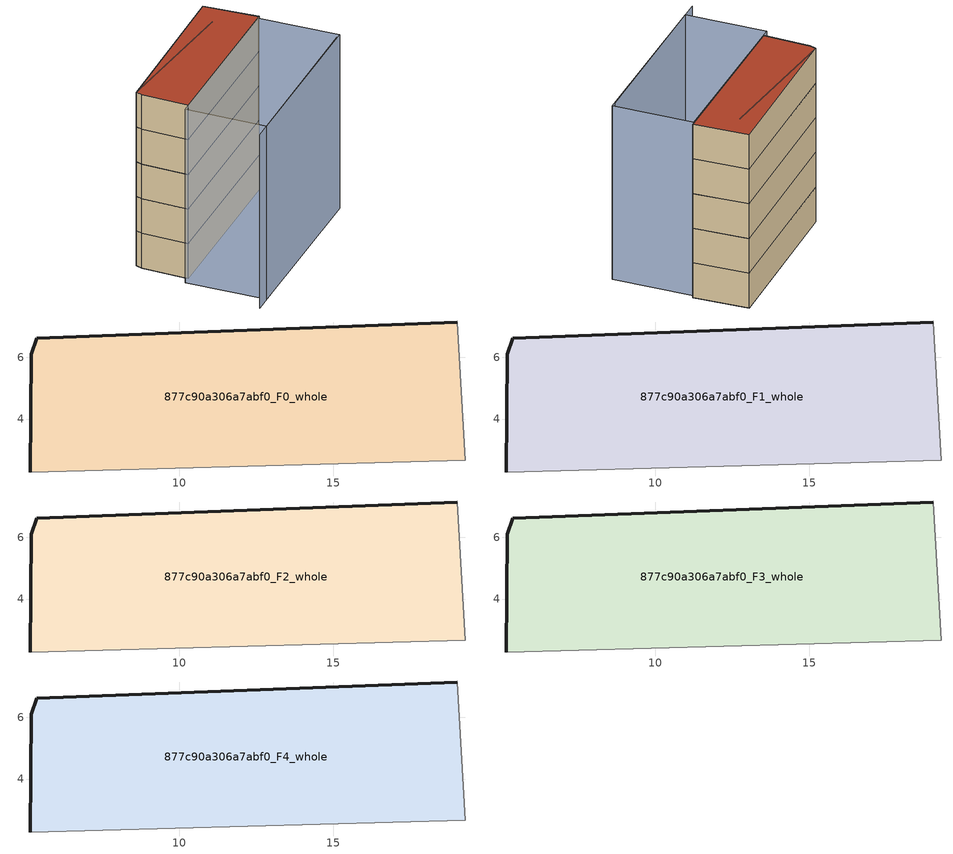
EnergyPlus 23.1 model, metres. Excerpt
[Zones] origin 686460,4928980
877c90a306a7abf0_F0_whole
 floor ground (EU_floor_Construction): 19.3,2.66 19.03,7.15 5.39,6.62 5.2,6.1 5.17,2.28 z0
 wall outside (EU_wall_Construction): 5.17,2.28 5.2,6.1 5.39,6.62 19.03,7.15 z0:3
 wall adiabatic (EU_wall_Construction): 19.03,7.15 19.3,2.66 5.17,2.28 z0:3
877c90a306a7abf0_F1_whole
 floor to 877c90a306a7abf0_F0_whole (EU_floor_Construction): 19.29,2.66 19.02,7.15 5.38,6.62 5.2,6.1 5.17,2.28 z3
 wall outside (EU_wall_Construction): 5.17,2.28 5.2,6.1 5.39,6.62 19.03,7.15 z3:6
 wall adiabatic (EU_wall_Construction): 19.03,7.15 19.3,2.66 5.17,2.28 z3:6
877c90a306a7abf0_F2_whole
 floor to 877c90a306a7abf0_F1_whole (EU_floor_Construction): 19.29,2.66 19.02,7.15 5.38,6.62 5.2,6.1 5.17,2.28 z6
 wall outside (EU_wall_Construction): 5.17,2.28 5.2,6.1 5.39,6.62 19.03,7.15 z6:9
 wall adiabatic (EU_wall_Construction): 19.03,7.15 19.3,2.66 5.17,2.28 z6:9
877c90a306a7abf0_F3_whole
 floor to 877c90a306a7abf0_F2_whole (EU_floor_Construction): 19.29,2.66 19.02,7.15 5.38,6.62 5.2,6.1 5.17,2.28 z9
 wall outside (EU_wall_Construction): 5.17,2.28 5.2,6.1 5.39,6.62 19.03,7.15 z9:12
 wall adiabatic (EU_wall_Construction): 19.03,7.15 19.3,2.66 5.17,2.28 z9:12
877c90a306a7abf0_F4_whole
 floor to 877c90a306a7abf0_F3_whole (EU_floor_Construction): 19.29,2.66 19.02,7.15 5.38,6.62 5.2,6.1 5.17,2.28 z12
 wall outside (EU_wall_Construction): 5.17,2.28 5.2,6.1 5.39,6.62 19.03,7.15 z12:15
 wall adiabatic (EU_wall_Construction): 19.03,7.15 19.3,2.66 5.17,2.28 z12:15
 roof outside (EU_roof_Construction): 19.03,7.15 19.3,2.66 5.17,2.28 5.2,6.1 5.39,6.62 z15
shading: 3.32,-4.32 18.79,-3.88 / 17.14,5.57 5.39,6.62 / 4.52,2.26 19.03,2.63 / 19.03,2.63 19.2,-3.92 / 19.2,-3.92 4.69,-4.29 / 4.69,-4.29 4.52,2.26 z0:15
[Building]
EU S2 Campaign: North Axis=0; Terrain=City; Solar Distribution=FullExterior
[Site:Location]
Bologna: Latitude=44.5; Longitude=11.25; Time Zone=1; Elevation=37
[SizingPeriod:WeatherFileDays]
AnnualSizingPeriod: Begin Month=1; Begin Day of Month=1; End Month=12; End Day of Month=31; Day of Week for Start Day=Monday; Use Weather File Daylight Saving Period=No; Use Weather File Rain and Snow Indicators=No
[MATERIAL]
EU_InternalMass_Material: Roughness=MediumRough; Thickness=0.1; Conductivity=1; Density=1800; Specific Heat=900; Thermal Absorptance=0.9; Solar Absorptance=0.7; Visible Absorptance=0.7
[MATERIAL:NOMASS] Roughness=MediumRough; Thermal Absorptance=0.9; Solar Absorptance=0.7; Visible Absorptance=0.7
Name | Thermal Resistance
EU_wall_NoMass | 0.905828
EU_roof_NoMass | 0.37593
EU_floor_NoMass | 0.67114
[CONSTRUCTION]
EU_wall_Construction: EU_wall_NoMass
EU_roof_Construction: EU_roof_NoMass
EU_floor_Construction: EU_floor_NoMass
EU_InternalMass_Construction: EU_InternalMass_Material
[ZONE] Type=1; Multiplier=1; Ceiling Height=autocalculate; Volume=184.94; Floor Area=autocalculate; Part of Total Floor Area=Yes
877c90a306a7abf0_F0_whole; 877c90a306a7abf0_F1_whole; 877c90a306a7abf0_F2_whole; 877c90a306a7abf0_F3_whole; 877c90a306a7abf0_F4_whole
[INTERNALMASS] Construction=EU_InternalMass_Construction; Surface Area=61.6471
Name | Zone or ZoneList
877c90a306a7abf0_F0_whole_EU_InternalMass | 877c90a306a7abf0_F0_whole
877c90a306a7abf0_F1_whole_EU_InternalMass | 877c90a306a7abf0_F1_whole
877c90a306a7abf0_F2_whole_EU_InternalMass | 877c90a306a7abf0_F2_whole
877c90a306a7abf0_F3_whole_EU_InternalMass | 877c90a306a7abf0_F3_whole
877c90a306a7abf0_F4_whole_EU_InternalMass | 877c90a306a7abf0_F4_whole
[OTHEREQUIPMENT] Fuel Type=Electricity; Design Level Calculation Method=Watts/Area; Power per Zone Floor Area=1; Fraction Latent=0; Fraction Radiant=0; Fraction Lost=0; Carbon Dioxide Generation Rate=0; EndUse Subcategory=EU_Step8_InternalGains
Name | Zone or ZoneList or Space or SpaceList | Schedule
EU_Step8_InternalGain_877c90a306a7abf0_F0_whole_f000 | 877c90a306a7abf0_F0_whole | EU_Step8_GainSchedule_877c90a306a7abf0_F0_whole_f000
EU_Step8_InternalGain_877c90a306a7abf0_F1_whole_f000 | 877c90a306a7abf0_F1_whole | EU_Step8_GainSchedule_877c90a306a7abf0_F1_whole_f000
EU_Step8_InternalGain_877c90a306a7abf0_F2_whole_f000 | 877c90a306a7abf0_F2_whole | EU_Step8_GainSchedule_877c90a306a7abf0_F2_whole_f000
EU_Step8_InternalGain_877c90a306a7abf0_F3_whole_f000 | 877c90a306a7abf0_F3_whole | EU_Step8_GainSchedule_877c90a306a7abf0_F3_whole_f000
EU_Step8_InternalGain_877c90a306a7abf0_F4_whole_f000 | 877c90a306a7abf0_F4_whole | EU_Step8_GainSchedule_877c90a306a7abf0_F4_whole_f000
[ZONEVENTILATION:DESIGNFLOWRATE] Schedule=EU_AlwaysOn; Design Flow Rate Calculation Method=AirChanges/Hour; Air Changes per Hour=0.73129; Ventilation Type=Natural; Fan Pressure Rise=0; Fan Total Efficiency=1; Constant Term Coefficient=1; Temperature Term Coefficient=0; Velocity Term Coefficient=0; Velocity Squared Term Coefficient=0; Minimum Indoor Temperature=-100; Maximum Indoor Temperature=100; Delta Temperature=-100; Minimum Outdoor Temperature=-100; Maximum Outdoor Temperature=100; Maximum Wind Speed=40
Name | Zone or ZoneList or Space or SpaceList
EU_ConstantAir_877c90a306a7abf0_F0_whole | 877c90a306a7abf0_F0_whole
EU_ConstantAir_877c90a306a7abf0_F1_whole | 877c90a306a7abf0_F1_whole
EU_ConstantAir_877c90a306a7abf0_F2_whole | 877c90a306a7abf0_F2_whole
EU_ConstantAir_877c90a306a7abf0_F3_whole | 877c90a306a7abf0_F3_whole
EU_ConstantAir_877c90a306a7abf0_F4_whole | 877c90a306a7abf0_F4_whole
[HVACTEMPLATE:THERMOSTAT] Constant Heating Setpoint=20; Constant Cooling Setpoint=50
EU_HeatOnly_877c90a306a7abf0_F0_whole; EU_HeatOnly_877c90a306a7abf0_F1_whole; EU_HeatOnly_877c90a306a7abf0_F2_whole; EU_HeatOnly_877c90a306a7abf0_F3_whole; EU_HeatOnly_877c90a306a7abf0_F4_whole
[HVACTEMPLATE:ZONE:IDEALLOADSAIRSYSTEM] System Availability Schedule=EU_AlwaysOn; Maximum Heating Supply Air Temperature=50; Minimum Cooling Supply Air Temperature=13; Maximum Heating Supply Air Humidity Ratio=0.0156; Minimum Cooling Supply Air Humidity Ratio=0.0077; Heating Limit=NoLimit; Cooling Limit=NoLimit; Heating Availability Schedule=EU_AlwaysOn; Cooling Availability Schedule=EU_CoolingOff; Dehumidification Control Type=ConstantSensibleHeatRatio; Cooling Sensible Heat Ratio=0.7; Dehumidification Setpoint=60; Humidification Control Type=None; Humidification Setpoint=30; Outdoor Air Method=None; Outdoor Air Flow Rate per Person=0.00944; Outdoor Air Flow Rate per Zone Floor Area=0; Outdoor Air Flow Rate per Zone=0; Demand Controlled Ventilation Type=None; Outdoor Air Economizer Type=NoEconomizer; Heat Recovery Type=None; Sensible Heat Recovery Effectiveness=0.7; Latent Heat Recovery Effectiveness=0.65
Name | Template Thermostat
877c90a306a7abf0_F0_whole | EU_HeatOnly_877c90a306a7abf0_F0_whole
877c90a306a7abf0_F1_whole | EU_HeatOnly_877c90a306a7abf0_F1_whole
877c90a306a7abf0_F2_whole | EU_HeatOnly_877c90a306a7abf0_F2_whole
877c90a306a7abf0_F3_whole | EU_HeatOnly_877c90a306a7abf0_F3_whole
877c90a306a7abf0_F4_whole | EU_HeatOnly_877c90a306a7abf0_F4_whole
[SIZING:ZONE] Zone Cooling Design Supply Air Temperature Input Method=SupplyAirTemperature; Zone Cooling Design Supply Air Temperature=13; Zone Heating Design Supply Air Temperature Input Method=SupplyAirTemperature; Zone Heating Design Supply Air Temperature=50; Zone Cooling Design Supply Air Humidity Ratio=0.008; Zone Heating Design Supply Air Humidity Ratio=0.008; Cooling Design Air Flow Method=DesignDay; Cooling Design Air Flow Rate=0; Cooling Minimum Air Flow per Zone Floor Area=0.000762; Cooling Minimum Air Flow=0; Cooling Minimum Air Flow Fraction=0.2; Heating Design Air Flow Method=DesignDay; Heating Design Air Flow Rate=0; Heating Maximum Air Flow per Zone Floor Area=0.002032; Heating Maximum Air Flow=0.141576; Heating Maximum Air Flow Fraction=0.3; Account for Dedicated Outdoor Air System=No; Dedicated Outdoor Air System Control Strategy=NeutralSupplyAir; Dedicated Outdoor Air Low Setpoint Temperature for Design=autosize; Dedicated Outdoor Air High Setpoint Temperature for Design=autosize; Zone Load Sizing Method=Sensible Load Only No Latent Load; Zone Latent Cooling Design Supply Air Humidity Ratio Input Method=HumidityRatioDifference; Zone Cooling Design Supply Air Humidity Ratio Difference=0.005; Zone Latent Heating Design Supply Air Humidity Ratio Input Method=HumidityRatioDifference; Zone Humidification Design Supply Air Humidity Ratio Difference=0.005
877c90a306a7abf0_F0_whole; 877c90a306a7abf0_F1_whole; 877c90a306a7abf0_F2_whole; 877c90a306a7abf0_F3_whole; 877c90a306a7abf0_F4_whole
[SCHEDULE:CONSTANT]
Name | Hourly Value
EU_AlwaysOn | 1
EU_CoolingOff | 0
[SCHEDULE:FILE] Column Number=1; Rows to Skip at Top=0; Number of Hours of Data=8760; Column Separator=Comma; Interpolate to Timestep=No; Minutes per Item=60; Adjust Schedule for Daylight Savings=Yes
Name | File
EU_Step8_GainSchedule_877c90a306a7abf0_F0_whole_f000 | ../../schedules/877c90a306a7abf0/877c90a306a7abf0_F0_whole_f000_gain.csv
EU_Step8_GainSchedule_877c90a306a7abf0_F1_whole_f000 | ../../schedules/877c90a306a7abf0/877c90a306a7abf0_F1_whole_f000_gain.csv
EU_Step8_GainSchedule_877c90a306a7abf0_F2_whole_f000 | ../../schedules/877c90a306a7abf0/877c90a306a7abf0_F2_whole_f000_gain.csv
EU_Step8_GainSchedule_877c90a306a7abf0_F3_whole_f000 | ../../schedules/877c90a306a7abf0/877c90a306a7abf0_F3_whole_f000_gain.csv
EU_Step8_GainSchedule_877c90a306a7abf0_F4_whole_f000 | ../../schedules/877c90a306a7abf0/877c90a306a7abf0_F4_whole_f000_gain.csv
